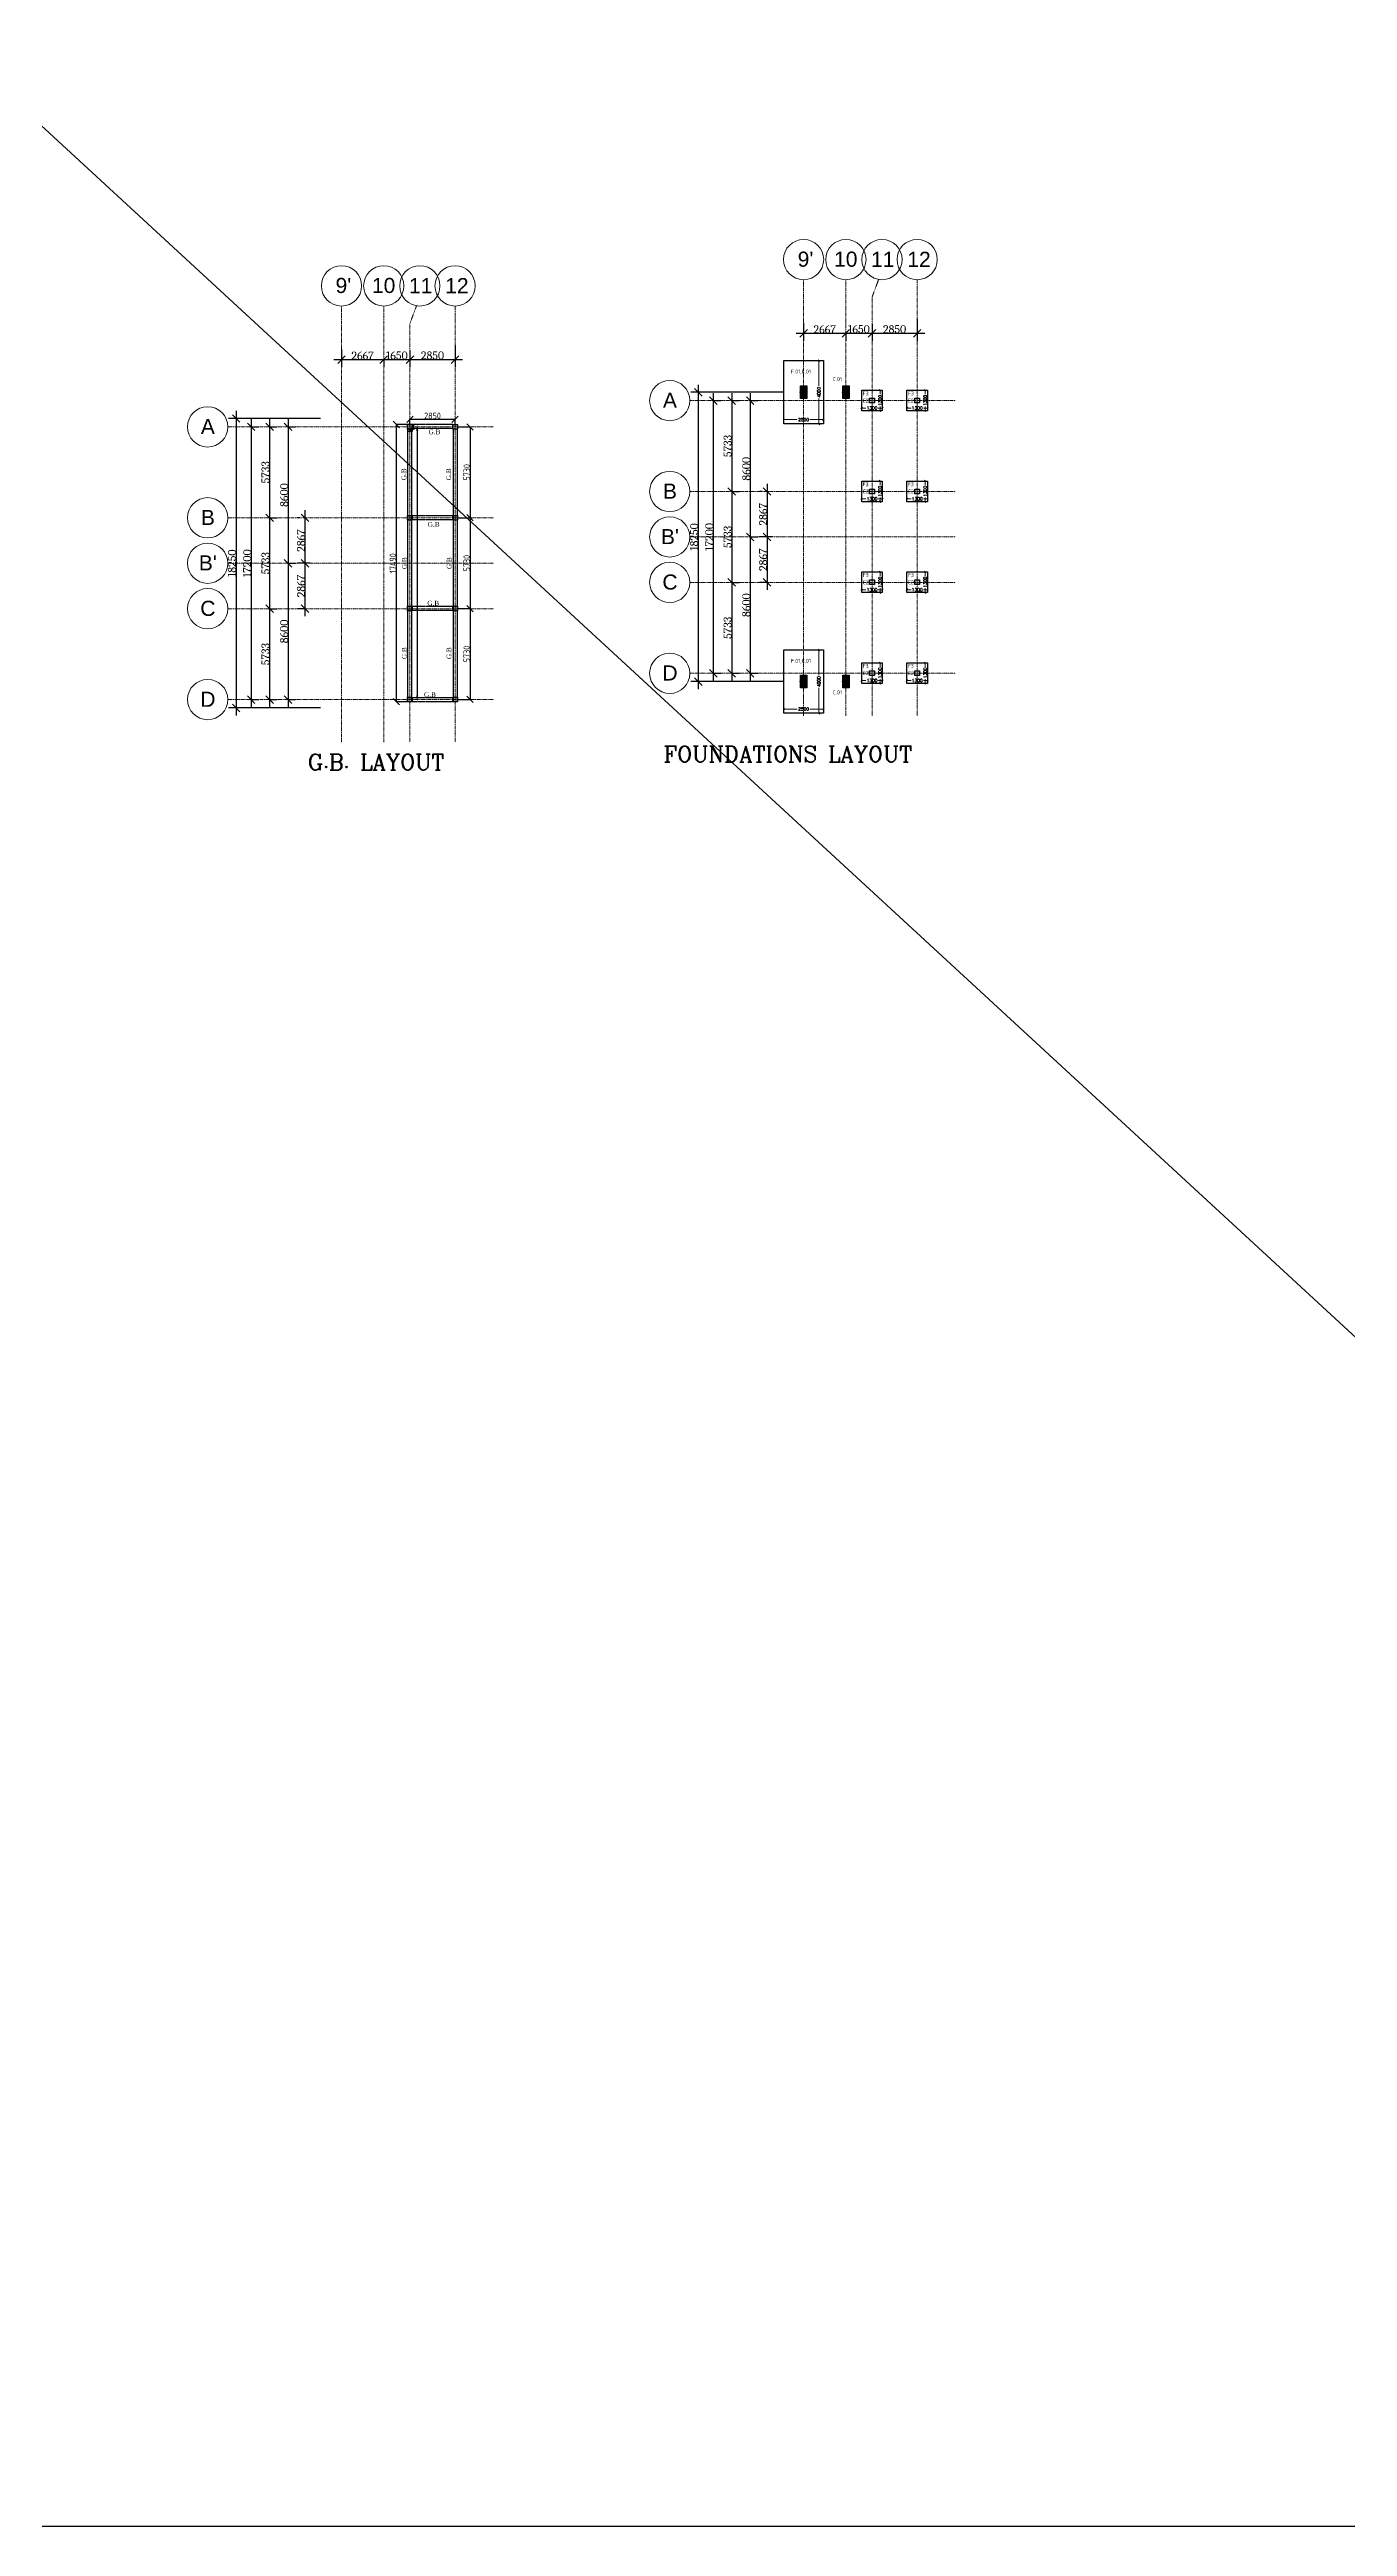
# Model space of a CAD drawing. Header units: millimetres. Extents: x -388065 to 2372687422, y -192755 to 667797.
# Drawn here: x 616317 to 698214, y -191195 to -34977 of the extents above; entities that cross this region are included whole.
import ezdxf

# ---------------------------------------------------------------- set-up
doc = ezdxf.new("R2010")
doc.units = ezdxf.units.MM
for name, pattern in [('CENTER', [2, 1.25, -0.25, 0.25, -0.25]), ('DASHED', [19.05, 12.7, -6.35]), ('Grid Line 1_2_', [22.225, 12.7, -3.175, 3.175, -3.175]), ('Hidden', [7.14375, 4.7625, -2.38125])]:
    doc.linetypes.add(name, pattern=pattern)
for name, color, linetype, lineweight in [('A-ANNO-DIMS', 211, 'Continuous', 9), ('A-FLOR', 192, 'Continuous', 9), ('BEAMS', 6, 'Continuous', 30), ('S-GRID', 1, 'Continuous', 9), ('S-GRID-IDEN', 1, 'Continuous', 9), ('STR-BEAM', 5, 'Hidden', 30), ('STR-CL', 1, 'CENTER', 9), ('STR-CONC', 3, 'Continuous', 30), ('STR-DIM', 1, 'Continuous', 9), ('STR-HATCH', 4, 'Continuous', 9), ('STR-STEEL_IN_SEC', 6, 'Continuous', 15), ('STR-TEXT', 7, 'Continuous', 9), ('TEXT', 7, 'Continuous', 13)]:
    doc.layers.add(name, color=color, linetype=linetype, lineweight=lineweight)
doc.styles.add('Arial', font='arial.ttf', dxfattribs={"height": 635})
doc.styles.add('Arial_2', font='arial.ttf', dxfattribs={"height": 952.5})
doc.styles.add('Cambria_1', font='Cambria.ttf', dxfattribs={"height": 500})
doc.styles.add('DIM', font='ROMANS.SHX', dxfattribs={"width": 0.8})
doc.styles.add('MINA_MM', font='romans.shx', dxfattribs={"height": 200})
doc.styles.add('MINA_MM_LAYOUT', font='dim.shx', dxfattribs={"height": 250})
doc.styles.add('MINA_MM_LAYOUT_02', font='dim.shx', dxfattribs={"height": 400})
doc.styles.add('MZBOLT', font='times.ttf', dxfattribs={"height": 0.5})
doc.styles.add('ROMANC', font='romanc', dxfattribs={"height": 0.3})
doc.dimstyles.new('D100-1-20', dxfattribs={"dimtxt": 50, "dimasz": 15, "dimexe": 10, "dimexo": 10, "dimgap": 15, "dimtad": 1, "dimdec": 0, "dimzin": 13, "dimdsep": 46, "dimtxsty": 'DIM', "dimblk1": 'OBLIQUE', "dimblk2": 'OBLIQUE', "dimsah": 1, "dimcen": 0, "dimdle": 10, "dimclrd": 8, "dimclre": 8, "dimclrt": 6, "dimadec": 0, "dimazin": 0, "dimtfac": 1, "dimtdec": 0, "dimtix": 1, "dimtmove": 2, "dimatfit": 3, "dimldrblk": 'OBLIQUE', "dimfxl": 1, "dimtolj": 1, "dimtzin": 13, "dimarcsym": 0})
doc.dimstyles.new('Linear_-_Cambria_2_5mm', dxfattribs={"dimscale": 304.8, "dimtxt": 500, "dimasz": 1.5625, "dimexe": 1.5625, "dimexo": 1.041667, "dimgap": 0, "dimtad": 1, "dimdec": 0, "dimzin": 0, "dimdsep": 46, "dimtxsty": 'Cambria_1', "dimblk1": 'OBLIQUE', "dimblk2": 'OBLIQUE', "dimsah": 1, "dimcen": 0.09, "dimdle": 1.5625, "dimazin": 0, "dimtfac": 1, "dimtdec": 0, "dimtix": 1, "dimtmove": 0, "dimatfit": 3, "dimfxl": 1, "dimtvp": 1, "dimtolj": 1, "dimtzin": 0, "dimarcsym": 2})
doc.dimstyles.new('MINA_MM', dxfattribs={"dimtxt": 200, "dimasz": 100, "dimexe": 100, "dimexo": 100, "dimgap": 50, "dimtad": 0, "dimdec": 0, "dimzin": 0, "dimdsep": 46, "dimtxsty": 'MINA_MM', "dimblk": 'OBLIQUE', "dimcen": 0.09, "dimclrd": 256, "dimclre": 256, "dimclrt": 7, "dimadec": 0, "dimazin": 0, "dimtfac": 1, "dimtdec": 0, "dimtix": 1, "dimtofl": 0, "dimtmove": 0, "dimatfit": 0, "dimfxl": 1, "dimtolj": 1, "dimtzin": 0, "dimlwd": -1, "dimlwe": -1, "dimarcsym": 0})

# ---------------------------------------------------------------- blocks, each defined once
blk = doc.blocks.new('_OBLIQUE')
at = {"color": 0, "linetype": 'ByBlock'}
blk.add_line((-0.5, -0.5), (0.5, 0.5), dxfattribs=at)
blk = doc.blocks.new('*D1147')
at = {"layer": 'BEAMS', "color": 8, "lineweight": -2, "transparency": 16777216}
for p, q in [((639218, -58626), (639318, -58626)), ((639218, -58926), (639318, -58926)), ((639308, -58936), (639308, -58616))]:
    blk.add_line(p, q, dxfattribs=at)
at = {"layer": 'Defpoints', "color": 0, "transparency": 16777216}
for p in [(639208, -58626), (639208, -58926), (639308, -58626)]:
    blk.add_point(p, dxfattribs=at)
at = {"layer": 'BEAMS', "color": 8, "lineweight": -2, "transparency": 16777216, "xscale": 15, "yscale": 15, "zscale": 15}
for p, rotation in [((639308, -58626), 90), ((639308, -58926), 270)]:
    blk.add_blockref('_OBLIQUE', p, dxfattribs=dict(at, rotation=rotation))
at = {"layer": 'BEAMS', "color": 6, "transparency": 16777216, "insert": (639268, -58776), "char_height": 50, "attachment_point": 5, "rotation": 90, "style": 'DIM'}
blk.add_mtext('\\A1;300', dxfattribs=at)
blk = doc.blocks.new('*D1148')
at = {"layer": 'BEAMS', "color": 8, "lineweight": -2, "transparency": 16777216}
for p, q in [((638898, -59036), (639218, -59036)), ((638908, -58936), (638908, -59046)), ((639208, -58936), (639208, -59046))]:
    blk.add_line(p, q, dxfattribs=at)
at = {"layer": 'Defpoints', "color": 0, "transparency": 16777216}
for p in [(638908, -58926), (639208, -58926), (639208, -59036)]:
    blk.add_point(p, dxfattribs=at)
at = {"layer": 'BEAMS', "color": 8, "lineweight": -2, "transparency": 16777216, "xscale": 15, "yscale": 15, "zscale": 15, "rotation": 180}
blk.add_blockref('_OBLIQUE', (638908, -59036), dxfattribs=at)
at = {"layer": 'BEAMS', "color": 8, "lineweight": -2, "transparency": 16777216, "xscale": 15, "yscale": 15, "zscale": 15}
blk.add_blockref('_OBLIQUE', (639208, -59036), dxfattribs=at)
at = {"layer": 'BEAMS', "color": 6, "transparency": 16777216, "insert": (639058, -58996), "char_height": 50, "attachment_point": 5, "style": 'DIM'}
blk.add_mtext('\\A1;300', dxfattribs=at)
blk = doc.blocks.new('*D1149')
at = {"layer": 'BEAMS', "color": 8, "lineweight": -2, "transparency": 16777216}
for p, q in [((639048, -58291), (641918, -58291)), ((639058, -58616), (639058, -58281)), ((641908, -58616), (641908, -58281))]:
    blk.add_line(p, q, dxfattribs=at)
at = {"layer": 'Defpoints', "color": 0, "transparency": 16777216}
for p in [(639058, -58626), (641908, -58291), (641908, -58626)]:
    blk.add_point(p, dxfattribs=at)
at = {"layer": 'BEAMS', "color": 8, "lineweight": -2, "transparency": 16777216, "xscale": 400, "yscale": 400, "zscale": 400, "rotation": 180}
blk.add_blockref('_OBLIQUE', (639058, -58291), dxfattribs=at)
at = {"layer": 'BEAMS', "color": 8, "lineweight": -2, "transparency": 16777216, "xscale": 400, "yscale": 400, "zscale": 400}
blk.add_blockref('_OBLIQUE', (641908, -58291), dxfattribs=at)
at = {"layer": 'BEAMS', "color": 6, "transparency": 16777216, "insert": (640483, -58076), "char_height": 400, "attachment_point": 5, "style": 'MINA_MM_LAYOUT_02'}
blk.add_mtext('\\A1;2850', dxfattribs=at)
blk = doc.blocks.new('*D1126')
at = {"layer": 'BEAMS', "color": 8, "lineweight": -2, "transparency": 16777216}
for p, q in [((639048, -58626), (638184, -58626)), ((638194, -58616), (638194, -76126)), ((639124, -76116), (638184, -76116))]:
    blk.add_line(p, q, dxfattribs=at)
at = {"layer": 'Defpoints', "color": 0, "transparency": 16777216}
for p in [(639058, -58626), (638194, -76116), (639134, -76116)]:
    blk.add_point(p, dxfattribs=at)
at = {"layer": 'BEAMS', "color": 8, "lineweight": -2, "transparency": 16777216, "xscale": 400, "yscale": 400, "zscale": 400}
for p, rotation in [((638194, -58626), 90), ((638194, -76116), 270)]:
    blk.add_blockref('_OBLIQUE', p, dxfattribs=dict(at, rotation=rotation))
at = {"layer": 'BEAMS', "color": 6, "transparency": 16777216, "insert": (637979, -67371), "char_height": 400, "attachment_point": 5, "rotation": 90, "style": 'MINA_MM_LAYOUT_02'}
blk.add_mtext('\\A1;17490', dxfattribs=at)
blk = doc.blocks.new('*D1150')
at = {"layer": 'BEAMS', "color": 8, "lineweight": -2, "transparency": 16777216}
for p, q in [((642068, -58776), (642862, -58776)), ((642852, -58766), (642852, -64516)), ((642068, -64506), (642862, -64506))]:
    blk.add_line(p, q, dxfattribs=at)
at = {"layer": 'Defpoints', "color": 0, "transparency": 16777216}
for p in [(642058, -58776), (642058, -64506), (642852, -64506)]:
    blk.add_point(p, dxfattribs=at)
at = {"layer": 'BEAMS', "color": 8, "lineweight": -2, "transparency": 16777216, "xscale": 400, "yscale": 400, "zscale": 400}
for p, rotation in [((642852, -58776), 90), ((642852, -64506), 270)]:
    blk.add_blockref('_OBLIQUE', p, dxfattribs=dict(at, rotation=rotation))
at = {"layer": 'BEAMS', "color": 6, "transparency": 16777216, "insert": (642637, -61641), "char_height": 400, "attachment_point": 5, "rotation": 90, "style": 'MINA_MM_LAYOUT_02'}
blk.add_mtext('\\A1;5730', dxfattribs=at)
blk = doc.blocks.new('*D1151')
at = {"layer": 'BEAMS', "color": 8, "lineweight": -2, "transparency": 16777216}
for p, q in [((642068, -64506), (642862, -64506)), ((642852, -64496), (642852, -70246)), ((642068, -70236), (642862, -70236))]:
    blk.add_line(p, q, dxfattribs=at)
at = {"layer": 'Defpoints', "color": 0, "transparency": 16777216}
for p in [(642058, -64506), (642058, -70236), (642852, -70236)]:
    blk.add_point(p, dxfattribs=at)
at = {"layer": 'BEAMS', "color": 8, "lineweight": -2, "transparency": 16777216, "xscale": 400, "yscale": 400, "zscale": 400}
for p, rotation in [((642852, -64506), 90), ((642852, -70236), 270)]:
    blk.add_blockref('_OBLIQUE', p, dxfattribs=dict(at, rotation=rotation))
at = {"layer": 'BEAMS', "color": 6, "transparency": 16777216, "insert": (642637, -67371), "char_height": 400, "attachment_point": 5, "rotation": 90, "style": 'MINA_MM_LAYOUT_02'}
blk.add_mtext('\\A1;5730', dxfattribs=at)
blk = doc.blocks.new('*D1152')
at = {"layer": 'BEAMS', "color": 8, "lineweight": -2, "transparency": 16777216}
for p, q in [((642068, -70236), (642862, -70236)), ((642852, -70226), (642852, -75976)), ((642068, -75966), (642862, -75966))]:
    blk.add_line(p, q, dxfattribs=at)
at = {"layer": 'Defpoints', "color": 0, "transparency": 16777216}
for p in [(642058, -70236), (642058, -75966), (642852, -75966)]:
    blk.add_point(p, dxfattribs=at)
at = {"layer": 'BEAMS', "color": 8, "lineweight": -2, "transparency": 16777216, "xscale": 400, "yscale": 400, "zscale": 400}
for p, rotation in [((642852, -70236), 90), ((642852, -75966), 270)]:
    blk.add_blockref('_OBLIQUE', p, dxfattribs=dict(at, rotation=rotation))
at = {"layer": 'BEAMS', "color": 6, "transparency": 16777216, "insert": (642637, -73101), "char_height": 400, "attachment_point": 5, "rotation": 90, "style": 'MINA_MM_LAYOUT_02'}
blk.add_mtext('\\A1;5730', dxfattribs=at)
blk = doc.blocks.new('*D1127')
at = {"layer": 'BEAMS', "color": 8, "lineweight": -2, "transparency": 16777216}
for p, q in [((639516, -59026), (639516, -75702)), ((639520, -58626), (639526, -58626)), ((639506, -76102), (639506, -76102))]:
    blk.add_line(p, q, dxfattribs=at)
at = {"layer": 'BEAMS', "color": 8, "transparency": 16777216}
for points in [[(639449, -59026), (639582, -59026), (639516, -58626)], [(639449, -75702), (639582, -75702), (639516, -76102)]]:
    blk.add_solid(points, dxfattribs=at)
at = {"layer": 'Defpoints', "color": 0, "transparency": 16777216}
for p in [(639510, -58626), (639516, -76102), (639516, -76102)]:
    blk.add_point(p, dxfattribs=at)
blk = doc.blocks.new('*D1737')
at = {"layer": 'Defpoints', "color": 0, "transparency": 16777216}
for p in [(1250, 2000), (964, -2000), (1250, -2000)]:
    blk.add_point(p, dxfattribs=at)
at = {"layer": 'STR-DIM', "transparency": 16777216}
for p, q in [((1150, 2000), (864, 2000)), ((964, 2000), (964, 402)), ((964, -2000), (964, -402)), ((1150, -2000), (864, -2000))]:
    blk.add_line(p, q, dxfattribs=at)
at = {"layer": 'STR-DIM', "transparency": 16777216, "xscale": 100, "yscale": 100, "zscale": 100}
for p, rotation in [((964, 2000), 90), ((964, -2000), 270)]:
    blk.add_blockref('_OBLIQUE', p, dxfattribs=dict(at, rotation=rotation))
at = {"layer": 'STR-DIM', "color": 7, "transparency": 16777216, "insert": (964, 0), "char_height": 200, "attachment_point": 5, "rotation": 90, "style": 'MINA_MM'}
blk.add_mtext('\\A1;4000', dxfattribs=at)
blk = doc.blocks.new('*D1738')
at = {"layer": 'Defpoints', "color": 0, "transparency": 16777216}
for p in [(-1250, -2000), (1250, -1728), (1250, -2000)]:
    blk.add_point(p, dxfattribs=at)
at = {"layer": 'STR-DIM', "transparency": 16777216}
for p, q in [((-1250, -1900), (-1250, -1628)), ((-1250, -1728), (-402, -1728)), ((1250, -1728), (402, -1728)), ((1250, -1900), (1250, -1628))]:
    blk.add_line(p, q, dxfattribs=at)
at = {"layer": 'STR-DIM', "transparency": 16777216, "xscale": 100, "yscale": 100, "zscale": 100, "rotation": 180}
blk.add_blockref('_OBLIQUE', (-1250, -1728), dxfattribs=at)
at = {"layer": 'STR-DIM', "transparency": 16777216, "xscale": 100, "yscale": 100, "zscale": 100}
blk.add_blockref('_OBLIQUE', (1250, -1728), dxfattribs=at)
at = {"layer": 'STR-DIM', "color": 7, "transparency": 16777216, "insert": (0, -1728), "char_height": 200, "attachment_point": 5, "style": 'MINA_MM'}
blk.add_mtext('\\A1;2500', dxfattribs=at)
blk = doc.blocks.new('S.C.01.PLAN')
at = {"layer": 'STR-HATCH'}
h = blk.add_hatch(dxfattribs=at)
h.set_pattern_fill('ANSI31', color=256, scale=500)
h.set_pattern_definition([(45, (0, 0), (-44.194, 44.194), [])])
h.paths.add_polyline_path([(200, 150), (200, -650), (-200, -650), (-200, 150)])
at = {"layer": 'STR-CL'}
for p, q in [((0, 196), (0, -700)), ((-250, -250), (250, -250))]:
    blk.add_line(p, q, dxfattribs=at)
at = {"layer": 'STR-CONC', "ltscale": 10}
blk.add_lwpolyline([(200, 150), (200, -650), (-200, -650), (-200, 150)], close=True, dxfattribs=at)
blk = doc.blocks.new('*D1879')
at = {"layer": 'Defpoints', "color": 0, "transparency": 16777216}
for p in [(452938, -227639), (452791, -228939), (452938, -228939)]:
    blk.add_point(p, dxfattribs=at)
at = {"layer": 'STR-DIM', "transparency": 16777216}
for p, q in [((452838, -227639), (452691, -227639)), ((452791, -227639), (452791, -227889)), ((452838, -228939), (452691, -228939)), ((452791, -228939), (452791, -228665))]:
    blk.add_line(p, q, dxfattribs=at)
at = {"layer": 'STR-DIM', "transparency": 16777216, "xscale": 100, "yscale": 100, "zscale": 100}
for p, rotation in [((452791, -227639), 90), ((452791, -228939), 270)]:
    blk.add_blockref('_OBLIQUE', p, dxfattribs=dict(at, rotation=rotation))
at = {"layer": 'STR-DIM', "color": 7, "transparency": 16777216, "insert": (452791, -228277), "char_height": 200, "attachment_point": 5, "rotation": 90, "style": 'MINA_MM'}
blk.add_mtext('\\A1;1300', dxfattribs=at)
blk = doc.blocks.new('*D1880')
at = {"layer": 'Defpoints', "color": 0, "transparency": 16777216}
for p in [(451638, -228858), (452938, -228758), (452938, -228939)]:
    blk.add_point(p, dxfattribs=at)
at = {"layer": 'STR-DIM', "transparency": 16777216}
for p, q in [((451638, -228758), (451638, -228658)), ((451638, -228758), (451900, -228758)), ((452938, -228758), (452676, -228758)), ((452938, -228839), (452938, -228658))]:
    blk.add_line(p, q, dxfattribs=at)
at = {"layer": 'STR-DIM', "transparency": 16777216, "xscale": 100, "yscale": 100, "zscale": 100, "rotation": 180}
blk.add_blockref('_OBLIQUE', (451638, -228758), dxfattribs=at)
at = {"layer": 'STR-DIM', "transparency": 16777216, "xscale": 100, "yscale": 100, "zscale": 100}
blk.add_blockref('_OBLIQUE', (452938, -228758), dxfattribs=at)
at = {"layer": 'STR-DIM', "color": 7, "transparency": 16777216, "insert": (452288, -228758), "char_height": 200, "attachment_point": 5, "style": 'MINA_MM'}
blk.add_mtext('\\A1;1300', dxfattribs=at)
blk = doc.blocks.new('Grid - Grid Head - Circle-14747-Furniture Plan')
at = {"layer": 'S-GRID-IDEN'}
blk.add_circle((0, 0), 6.35, dxfattribs=at)
blk = doc.blocks.new('*D1084')
at = {"layer": 'A-ANNO-DIMS', "color": 0, "lineweight": -2, "transparency": 16777216}
for p, q in [((104021, -158781), (107641, -158781)), ((104498, -158117), (104498, -159258)), ((107164, -158762), (107164, -159258))]:
    blk.add_line(p, q, dxfattribs=at)
at = {"layer": 'Defpoints', "color": 0, "transparency": 16777216}
for p in [(104498, -157800), (107164, -158445), (107164, -158781)]:
    blk.add_point(p, dxfattribs=at)
at = {"layer": 'A-ANNO-DIMS', "color": 0, "lineweight": -2, "transparency": 16777216, "xscale": 476.2499999999999, "yscale": 476.2499999999999, "zscale": 476.2499999999999, "rotation": 180}
blk.add_blockref('_OBLIQUE', (104498, -158781), dxfattribs=at)
at = {"layer": 'A-ANNO-DIMS', "color": 0, "lineweight": -2, "transparency": 16777216, "xscale": 476.2499999999999, "yscale": 476.2499999999999, "zscale": 476.2499999999999}
blk.add_blockref('_OBLIQUE', (107164, -158781), dxfattribs=at)
at = {"layer": 'A-ANNO-DIMS', "color": 0, "transparency": 16777216, "insert": (105831, -158528), "char_height": 500, "width": 1558.03, "attachment_point": 5, "style": 'Cambria_1'}
blk.add_mtext('\\A1;2667', dxfattribs=at)
blk = doc.blocks.new('*D1085')
at = {"layer": 'A-ANNO-DIMS', "color": 0, "lineweight": -2, "transparency": 16777216}
for p, q in [((99942, -163024), (100438, -163024)), ((99962, -162548), (99962, -169234)), ((99942, -168758), (100438, -168758))]:
    blk.add_line(p, q, dxfattribs=at)
at = {"layer": 'Defpoints', "color": 0, "transparency": 16777216}
for p in [(99625, -163024), (99625, -168758), (99962, -168758)]:
    blk.add_point(p, dxfattribs=at)
at = {"layer": 'A-ANNO-DIMS', "color": 0, "lineweight": -2, "transparency": 16777216, "xscale": 476.2499999999999, "yscale": 476.2499999999999, "zscale": 476.2499999999999}
for p, rotation in [((99962, -163024), 90), ((99962, -168758), 270)]:
    blk.add_blockref('_OBLIQUE', p, dxfattribs=dict(at, rotation=rotation))
at = {"layer": 'A-ANNO-DIMS', "color": 0, "transparency": 16777216, "insert": (99700, -165891), "char_height": 500, "width": 1558.03, "attachment_point": 5, "rotation": 90, "style": 'Cambria_1'}
blk.add_mtext('\\A1;5733', dxfattribs=at)
blk = doc.blocks.new('*D1086')
at = {"layer": 'A-ANNO-DIMS', "color": 0, "lineweight": -2, "transparency": 16777216}
for p, q in [((99962, -168281), (99962, -174967)), ((99942, -168758), (100438, -168758)), ((99942, -174491), (100438, -174491))]:
    blk.add_line(p, q, dxfattribs=at)
at = {"layer": 'Defpoints', "color": 0, "transparency": 16777216}
for p in [(99625, -168758), (99625, -174491), (99962, -174491)]:
    blk.add_point(p, dxfattribs=at)
at = {"layer": 'A-ANNO-DIMS', "color": 0, "lineweight": -2, "transparency": 16777216, "xscale": 476.2499999999999, "yscale": 476.2499999999999, "zscale": 476.2499999999999}
for p, rotation in [((99962, -168758), 90), ((99962, -174491), 270)]:
    blk.add_blockref('_OBLIQUE', p, dxfattribs=dict(at, rotation=rotation))
at = {"layer": 'A-ANNO-DIMS', "color": 0, "transparency": 16777216, "insert": (99700, -171624), "char_height": 500, "width": 1558.03, "attachment_point": 5, "rotation": 90, "style": 'Cambria_1'}
blk.add_mtext('\\A1;5733', dxfattribs=at)
blk = doc.blocks.new('*D1087')
at = {"layer": 'A-ANNO-DIMS', "color": 0, "lineweight": -2, "transparency": 16777216}
for p, q in [((99942, -174491), (100438, -174491)), ((99962, -174015), (99962, -180701)), ((99942, -180224), (100438, -180224))]:
    blk.add_line(p, q, dxfattribs=at)
at = {"layer": 'Defpoints', "color": 0, "transparency": 16777216}
for p in [(99625, -174491), (99625, -180224), (99962, -180224)]:
    blk.add_point(p, dxfattribs=at)
at = {"layer": 'A-ANNO-DIMS', "color": 0, "lineweight": -2, "transparency": 16777216, "xscale": 476.2499999999999, "yscale": 476.2499999999999, "zscale": 476.2499999999999}
for p, rotation in [((99962, -174491), 90), ((99962, -180224), 270)]:
    blk.add_blockref('_OBLIQUE', p, dxfattribs=dict(at, rotation=rotation))
at = {"layer": 'A-ANNO-DIMS', "color": 0, "transparency": 16777216, "insert": (99700, -177358), "char_height": 500, "width": 1558.03, "attachment_point": 5, "rotation": 90, "style": 'Cambria_1'}
blk.add_mtext('\\A1;5733', dxfattribs=at)
blk = doc.blocks.new('*D1088')
at = {"layer": 'A-ANNO-DIMS', "color": 0, "lineweight": -2, "transparency": 16777216}
for p, q in [((98776, -163024), (99272, -163024)), ((98795, -162548), (98795, -180701)), ((98776, -180224), (99272, -180224))]:
    blk.add_line(p, q, dxfattribs=at)
at = {"layer": 'Defpoints', "color": 0, "transparency": 16777216}
for p in [(98458, -163024), (98458, -180224), (98795, -180224)]:
    blk.add_point(p, dxfattribs=at)
at = {"layer": 'A-ANNO-DIMS', "color": 0, "lineweight": -2, "transparency": 16777216, "xscale": 476.2499999999999, "yscale": 476.2499999999999, "zscale": 476.2499999999999}
for p, rotation in [((98795, -163024), 90), ((98795, -180224), 270)]:
    blk.add_blockref('_OBLIQUE', p, dxfattribs=dict(at, rotation=rotation))
at = {"layer": 'A-ANNO-DIMS', "color": 0, "transparency": 16777216, "insert": (98542, -171624), "char_height": 500, "width": 2021.5, "attachment_point": 5, "rotation": 90, "style": 'Cambria_1'}
blk.add_mtext('\\A1;17200', dxfattribs=at)
blk = doc.blocks.new('*D1089')
at = {"layer": 'A-ANNO-DIMS', "color": 0, "lineweight": -2, "transparency": 16777216}
for p, q in [((101108, -163024), (101604, -163024)), ((101128, -162548), (101128, -172101)), ((101108, -171624), (101604, -171624))]:
    blk.add_line(p, q, dxfattribs=at)
at = {"layer": 'Defpoints', "color": 0, "transparency": 16777216}
for p in [(100791, -163024), (100791, -171624), (101128, -171624)]:
    blk.add_point(p, dxfattribs=at)
at = {"layer": 'A-ANNO-DIMS', "color": 0, "lineweight": -2, "transparency": 16777216, "xscale": 476.2499999999999, "yscale": 476.2499999999999, "zscale": 476.2499999999999}
for p, rotation in [((101128, -163024), 90), ((101128, -171624), 270)]:
    blk.add_blockref('_OBLIQUE', p, dxfattribs=dict(at, rotation=rotation))
at = {"layer": 'A-ANNO-DIMS', "color": 0, "transparency": 16777216, "insert": (100875, -167324), "char_height": 500, "width": 1558.03, "attachment_point": 5, "rotation": 90, "style": 'Cambria_1'}
blk.add_mtext('\\A1;8600', dxfattribs=at)
blk = doc.blocks.new('*D1090')
at = {"layer": 'A-ANNO-DIMS', "color": 0, "lineweight": -2, "transparency": 16777216}
for p, q in [((101108, -171624), (101604, -171624)), ((101128, -171148), (101128, -180701)), ((101108, -180224), (101604, -180224))]:
    blk.add_line(p, q, dxfattribs=at)
at = {"layer": 'Defpoints', "color": 0, "transparency": 16777216}
for p in [(100791, -171624), (100791, -180224), (101128, -180224)]:
    blk.add_point(p, dxfattribs=at)
at = {"layer": 'A-ANNO-DIMS', "color": 0, "lineweight": -2, "transparency": 16777216, "xscale": 476.2499999999999, "yscale": 476.2499999999999, "zscale": 476.2499999999999}
for p, rotation in [((101128, -171624), 90), ((101128, -180224), 270)]:
    blk.add_blockref('_OBLIQUE', p, dxfattribs=dict(at, rotation=rotation))
at = {"layer": 'A-ANNO-DIMS', "color": 0, "transparency": 16777216, "insert": (100875, -175924), "char_height": 500, "width": 1558.03, "attachment_point": 5, "rotation": 90, "style": 'Cambria_1'}
blk.add_mtext('\\A1;8600', dxfattribs=at)
blk = doc.blocks.new('*D1091')
at = {"layer": 'A-ANNO-DIMS', "color": 0, "lineweight": -2, "transparency": 16777216}
for p, q in [((102097, -171624), (101717, -171624)), ((102193, -171148), (102193, -174967)), ((102097, -174491), (101717, -174491))]:
    blk.add_line(p, q, dxfattribs=at)
at = {"layer": 'Defpoints', "color": 0, "transparency": 16777216}
for p in [(102414, -171624), (102193, -174491), (102414, -174491)]:
    blk.add_point(p, dxfattribs=at)
at = {"layer": 'A-ANNO-DIMS', "color": 0, "lineweight": -2, "transparency": 16777216, "xscale": 476.2499999999999, "yscale": 476.2499999999999, "zscale": 476.2499999999999}
for p, rotation in [((102193, -171624), 90), ((102193, -174491), 270)]:
    blk.add_blockref('_OBLIQUE', p, dxfattribs=dict(at, rotation=rotation))
at = {"layer": 'A-ANNO-DIMS', "color": 0, "transparency": 16777216, "insert": (101940, -173058), "char_height": 500, "attachment_point": 5, "rotation": 90, "style": 'Cambria_1'}
blk.add_mtext('\\A1;2867', dxfattribs=at)
blk = doc.blocks.new('*D1092')
at = {"layer": 'A-ANNO-DIMS', "color": 0, "lineweight": -2, "transparency": 16777216}
for p, q in [((102193, -168281), (102193, -172101)), ((101876, -168758), (101717, -168758)), ((102527, -171624), (101717, -171624))]:
    blk.add_line(p, q, dxfattribs=at)
at = {"layer": 'Defpoints', "color": 0, "transparency": 16777216}
for p in [(102193, -168758), (102193, -171624), (102844, -171624)]:
    blk.add_point(p, dxfattribs=at)
at = {"layer": 'A-ANNO-DIMS', "color": 0, "lineweight": -2, "transparency": 16777216, "xscale": 476.2499999999999, "yscale": 476.2499999999999, "zscale": 476.2499999999999}
for p, rotation in [((102193, -168758), 90), ((102193, -171624), 270)]:
    blk.add_blockref('_OBLIQUE', p, dxfattribs=dict(at, rotation=rotation))
at = {"layer": 'A-ANNO-DIMS', "color": 0, "transparency": 16777216, "insert": (101940, -170191), "char_height": 500, "attachment_point": 5, "rotation": 90, "style": 'Cambria_1'}
blk.add_mtext('\\A1;2867', dxfattribs=at)
blk = doc.blocks.new('*D1083')
at = {"layer": 'A-ANNO-DIMS', "color": 0, "lineweight": -2, "transparency": 16777216}
for p, q in [((97849, -162023), (97849, -181226)), ((103180, -162499), (97373, -162499)), ((103180, -180749), (97373, -180749))]:
    blk.add_line(p, q, dxfattribs=at)
at = {"layer": 'Defpoints', "color": 0, "transparency": 16777216}
for p in [(103498, -162499), (97849, -180749), (103498, -180749)]:
    blk.add_point(p, dxfattribs=at)
at = {"layer": 'A-ANNO-DIMS', "color": 0, "lineweight": -2, "transparency": 16777216, "xscale": 476.2499999999999, "yscale": 476.2499999999999, "zscale": 476.2499999999999}
for p, rotation in [((97849, -162499), 90), ((97849, -180749), 270)]:
    blk.add_blockref('_OBLIQUE', p, dxfattribs=dict(at, rotation=rotation))
at = {"layer": 'A-ANNO-DIMS', "color": 0, "transparency": 16777216, "insert": (97587, -171624), "char_height": 500, "attachment_point": 5, "rotation": 90, "style": 'Cambria_1'}
blk.add_mtext('\\A1;18250', dxfattribs=at)
blk = doc.blocks.new('Grid - Grid Head - Circle-14747-Section B')
at = {"layer": 'S-GRID-IDEN'}
blk.add_circle((30961, 11708), 1270, dxfattribs=at)
blk = doc.blocks.new('*D1080')
at = {"layer": 'A-ANNO-DIMS', "color": 0, "lineweight": -2, "transparency": 16777216}
for p, q in [((106688, -158781), (109291, -158781)), ((107164, -158762), (107164, -159258)), ((108814, -158211), (108814, -159258))]:
    blk.add_line(p, q, dxfattribs=at)
at = {"layer": 'Defpoints', "color": 0, "transparency": 16777216}
for p in [(107164, -158445), (108814, -157893), (108814, -158781)]:
    blk.add_point(p, dxfattribs=at)
at = {"layer": 'A-ANNO-DIMS', "color": 0, "lineweight": -2, "transparency": 16777216, "xscale": 476.2499999999999, "yscale": 476.2499999999999, "zscale": 476.2499999999999, "rotation": 180}
blk.add_blockref('_OBLIQUE', (107164, -158781), dxfattribs=at)
at = {"layer": 'A-ANNO-DIMS', "color": 0, "lineweight": -2, "transparency": 16777216, "xscale": 476.2499999999999, "yscale": 476.2499999999999, "zscale": 476.2499999999999}
blk.add_blockref('_OBLIQUE', (108814, -158781), dxfattribs=at)
at = {"layer": 'A-ANNO-DIMS', "color": 0, "transparency": 16777216, "insert": (107989, -158519), "char_height": 500, "attachment_point": 5, "style": 'Cambria_1'}
blk.add_mtext('\\A1;1650', dxfattribs=at)
blk = doc.blocks.new('*D1081')
at = {"layer": 'A-ANNO-DIMS', "color": 0, "lineweight": -2, "transparency": 16777216}
for p, q in [((108338, -158781), (112141, -158781)), ((108814, -158211), (108814, -159258)), ((111664, -157893), (111664, -159258))]:
    blk.add_line(p, q, dxfattribs=at)
at = {"layer": 'Defpoints', "color": 0, "transparency": 16777216}
for p in [(111664, -157575), (108814, -157893), (111664, -158781)]:
    blk.add_point(p, dxfattribs=at)
at = {"layer": 'A-ANNO-DIMS', "color": 0, "lineweight": -2, "transparency": 16777216, "xscale": 476.2499999999999, "yscale": 476.2499999999999, "zscale": 476.2499999999999, "rotation": 180}
blk.add_blockref('_OBLIQUE', (108814, -158781), dxfattribs=at)
at = {"layer": 'A-ANNO-DIMS', "color": 0, "lineweight": -2, "transparency": 16777216, "xscale": 476.2499999999999, "yscale": 476.2499999999999, "zscale": 476.2499999999999}
blk.add_blockref('_OBLIQUE', (111664, -158781), dxfattribs=at)
at = {"layer": 'A-ANNO-DIMS', "color": 0, "transparency": 16777216, "insert": (110239, -158519), "char_height": 500, "attachment_point": 5, "style": 'Cambria_1'}
blk.add_mtext('\\A1;2850', dxfattribs=at)
blk = doc.blocks.new('F.01_canteen')
at = {"layer": 'STR-CONC'}
blk.add_lwpolyline([(-1250, 2000), (1250, 2000), (1250, -2000), (-1250, -2000)], close=True, dxfattribs=at)
at = {"layer": 'STR-TEXT', "ltscale": 0.1, "insert": (-167.5, 1279.1), "char_height": 250, "attachment_point": 5, "rotation": 0.000095, "style": 'MINA_MM_LAYOUT'}
blk.add_mtext('\\A1;F.01,C.01', dxfattribs=at)
at = {"layer": 'STR-DIM'}
dim = blk.add_linear_dim(base=(964.3, -2000), p1=(1250, 2000), p2=(1250, -2000), angle=89.999994, dimstyle='MINA_MM', dxfattribs=at)
dim.commit()
dim.dimension.update_dxf_attribs({"geometry": '*D1737', "text_midpoint": (964.3, 0), "dimtype": 160})
dim = blk.add_linear_dim(base=(1250, -1728), p1=(-1250, -2000), p2=(1250, -2000), angle=359.999994, dimstyle='MINA_MM', dxfattribs=at)
dim.commit()
dim.dimension.update_dxf_attribs({"geometry": '*D1738', "text_midpoint": (0, -1728)})
blk = doc.blocks.new('HG')
at = {"layer": 'STR-CONC'}
blk.add_lwpolyline([(451637.8, -227639.1), (452937.8, -227639.1), (452937.8, -228939.1), (451637.8, -228939.1)], close=True, dxfattribs=at)
at = {"layer": 'STR-TEXT', "ltscale": 0.1, "char_height": 250, "attachment_point": 5, "rotation": 0.000095, "style": 'MINA_MM_LAYOUT'}
for s, insert in [('\\A1;F3', (451883.9, -227834.7)), ('\\A1;C2', (451883.9, -228292.6))]:
    blk.add_mtext(s, dxfattribs=dict(at, insert=insert))
at = {"layer": 'STR-DIM'}
for base, p1, angle, picture, middle in [((452790.8, -228939.1), (452937.8, -227639.1), 89.999994, '*D1879', (452790.8, -228277.2)), ((452937.8, -228757.8), (451637.8, -228857.8), 359.999994, '*D1880', (452287.8, -228757.8))]:
    dim = blk.add_linear_dim(base=base, p1=p1, p2=(452937.8, -228939.1), angle=angle, dimstyle='MINA_MM', dxfattribs=at)
    dim.commit()
    dim.dimension.update_dxf_attribs({"geometry": picture, "text_midpoint": middle, "dimtype": 160})
blk = doc.blocks.new('platform')
at = {"layer": 'S-GRID', "color": 7, "linetype": 'Grid Line 1_2_'}
for p, q in [((104497.6, -155401.5), (104497.6, -182913.1)), ((107164.3, -155401.5), (107164.3, -182913.1)), ((111664.4, -182913.1), (111664.4, -155400.8)), ((114090.9, -163024.3), (97322.5, -163024.3)), ((114090.9, -168757.7), (97322.5, -168757.7)), ((114090.9, -171624.3), (97322.5, -171624.3)), ((114090.9, -174491), (97322.5, -174491)), ((114090.9, -180224.3), (97322.5, -180224.3))]:
    blk.add_line(p, q, dxfattribs=at)
blk.add_lwpolyline([(108814.4, -182913.1), (108814.4, -156507), (109223.5, -155400.8)], dxfattribs=at)
at = {"layer": 'S-GRID-IDEN', "color": 3, "yscale": 199.9999999999999, "zscale": 199.9999999999999}
for p, xscale, rotation in [((104497.6, -154131.5), 199.9999999999999, 180), ((107164.3, -154131.5), 199.9999999999999, 180), ((96052.5, -163024.3), -199.9999999999999, 90.00000000000031), ((96052.5, -168757.7), -199.9999999999999, 90.00000000000031), ((96052.5, -171624.3), -199.9999999999999, 90.00000000000031), ((96052.5, -174491), -199.9999999999999, 90.00000000000031), ((96052.5, -180224.3), -199.9999999999999, 90.00000000000031)]:
    blk.add_blockref('Grid - Grid Head - Circle-14747-Furniture Plan', p, dxfattribs=dict(at, xscale=xscale, rotation=rotation))
at = {"layer": 'S-GRID-IDEN'}
for p in [(78480.8, -165839.2), (80703.1, -165839.2)]:
    blk.add_blockref('Grid - Grid Head - Circle-14747-Section B', p, dxfattribs=at)
at = {"layer": 'S-GRID-IDEN', "color": 3, "char_height": 952.5}
for s, insert, width, attachment_point, style in [("9'", (104120.9, -153629.7), 897.89, 1, 'Arial'), ('10', (106416.5, -153629.7), 1795.78, 1, 'Arial'), ('11', (108749.9, -153639.3), 1170.464, 1, 'Arial_2'), ('12', (111039.3, -153639.3), 1170.464, 1, 'Arial_2'), ('A', (96507.6, -162527.4), 1074.261, 3, 'Arial'), ('B', (96507.6, -168260.8), 1074.261, 3, 'Arial'), ("B'", (96633.6, -171127.4), 1378.902, 3, 'Arial'), ('C', (96547.6, -173994.1), 1170.464, 3, 'Arial'), ('D', (96547.6, -179727.4), 1170.464, 3, 'Arial')]:
    blk.add_mtext(s, dxfattribs=dict(at, insert=insert, width=width, attachment_point=attachment_point, style=style))
at = {"layer": 'A-ANNO-DIMS'}
for base, p1, p2, override, picture, middle in [((111664.4, -158781.3), (108814.4, -157893.4), (111664.4, -157575.2), {"dimpost": '<>', "dimtmove": 1, "dimfxl": 5333.333}, '*D1081', (110239.4, -158519.4)), ((107164.3, -158781.3), (104497.6, -157799.8), (107164.3, -158444.6), {"dimpost": '<>', "dimfxl": 5333.333}, '*D1084', (105830.9, -158528.4)), ((108814.4, -158781.3), (107164.3, -158444.6), (108814.4, -157893.4), {"dimpost": '<>', "dimtmove": 1, "dimfxl": 5333.333}, '*D1080', (107989.4, -158519.4))]:
    dim = blk.add_linear_dim(base=base, p1=p1, p2=p2, dimstyle='Linear_-_Cambria_2_5mm', override=override, dxfattribs=at)
    dim.commit()
    dim.dimension.update_dxf_attribs({"geometry": picture, "text_midpoint": middle})
for base, p1, p2, override, picture, middle in [((97849.3, -180749.3), (103497.6, -162499.3), (103497.6, -180749.3), {"dimpost": '<>', "dimfxl": 17200}, '*D1083', (97587.3, -171624.3)), ((98795.3, -180224.3), (98458.5, -163024.3), (98458.5, -180224.3), {"dimpost": '<>', "dimfxl": 17200}, '*D1088', (98542.4, -171624.3)), ((99961.7, -168757.7), (99624.9, -163024.3), (99624.9, -168757.7), {"dimpost": '<>', "dimfxl": 5733.333}, '*D1085', (99699.8, -165891)), ((101127.6, -171624.3), (100790.9, -163024.3), (100790.9, -171624.3), {"dimpost": '<>', "dimfxl": 8600}, '*D1089', (100874.7, -167324.3)), ((99961.7, -174491), (99624.9, -168757.7), (99624.9, -174491), {"dimpost": '<>', "dimfxl": 5733.333}, '*D1086', (99699.8, -171624.3)), ((102193.1, -171624.3), (102193.1, -168757.7), (102844.1, -171624.3), {"dimpost": '<>', "dimfxl": 8600}, '*D1092', (101940.2, -170191)), ((101127.6, -180224.3), (100790.9, -171624.3), (100790.9, -180224.3), {"dimpost": '<>', "dimfxl": 8600}, '*D1090', (100874.7, -175924.3)), ((102193.1, -174491), (102414.1, -171624.3), (102414.1, -174491), {"dimpost": '<>', "dimfxl": 8600}, '*D1091', (101940.2, -173057.7)), ((99961.7, -180224.3), (99624.9, -174491), (99624.9, -180224.3), {"dimpost": '<>', "dimfxl": 5733.334}, '*D1087', (99699.8, -177357.7))]:
    dim = blk.add_linear_dim(base=base, p1=p1, p2=p2, angle=90, dimstyle='Linear_-_Cambria_2_5mm', override=override, dxfattribs=at)
    dim.commit()
    dim.dimension.update_dxf_attribs({"geometry": picture, "text_midpoint": middle})

msp = doc.modelspace()

# ---------------------------------------------------------------- hatches: boundary and pattern name
at = {"layer": 'A-FLOR'}
h = msp.add_hatch(color=1, dxfattribs=at)
h.dxf.hatch_style = 1
h.paths.add_polyline_path([(670914.6952, -68426.337), (671214.6952, -68426.337), (671214.6952, -68726.337), (670914.6952, -68726.337)])
h.paths.add_polyline_path([(668064.6952, -68426.337), (668364.6952, -68426.337), (668364.6952, -68726.337), (668064.6952, -68726.337)])
h.paths.add_polyline_path([(670914.6952, -74156.337), (671214.6952, -74156.337), (671214.6952, -74456.337), (670914.6952, -74456.337)])
h.paths.add_polyline_path([(668064.6952, -74156.337), (668364.6952, -74156.337), (668364.6952, -74456.337), (668064.6952, -74456.337)])
h.paths.add_polyline_path([(670914.6952, -62696.337), (671214.6952, -62696.337), (671214.6952, -62996.337), (670914.6952, -62996.337)])
h.paths.add_polyline_path([(668064.6952, -62696.337), (668364.6952, -62696.337), (668364.6952, -62996.337), (668064.6952, -62996.337)])
h.paths.add_polyline_path([(670914.6952, -56966.337), (671214.6952, -56966.337), (671214.6952, -57266.337), (670914.6952, -57266.337)])
h.paths.add_polyline_path([(668064.6952, -56966.337), (668364.6952, -56966.337), (668364.6952, -57266.337), (668064.6952, -57266.337)])
edge = h.paths.add_edge_path()
edge.add_line((670914.6952, -74206.337), (666714.6952, -74206.337))
h = msp.add_hatch(color=1, dxfattribs=at)
h.dxf.hatch_style = 1
h.paths.add_polyline_path([(641757.8092, -70085.5579), (642057.8092, -70085.5579), (642057.8092, -70385.5579), (641757.8092, -70385.5579)])
h.paths.add_polyline_path([(638907.8092, -70085.5579), (639207.8092, -70085.5579), (639207.8092, -70385.5579), (638907.8092, -70385.5579)])
h.paths.add_polyline_path([(641757.8092, -75815.5579), (642057.8092, -75815.5579), (642057.8092, -76115.5579), (641757.8092, -76115.5579)])
h.paths.add_polyline_path([(638907.8092, -75815.5579), (639207.8092, -75815.5579), (639207.8092, -76115.5579), (638907.8092, -76115.5579)])
h.paths.add_polyline_path([(641757.8092, -64355.5579), (642057.8092, -64355.5579), (642057.8092, -64655.5579), (641757.8092, -64655.5579)])
h.paths.add_polyline_path([(638907.8092, -64355.5579), (639207.8092, -64355.5579), (639207.8092, -64655.5579), (638907.8092, -64655.5579)])
h.paths.add_polyline_path([(641757.8092, -58625.5579), (642057.8092, -58625.5579), (642057.8092, -58925.5579), (641757.8092, -58925.5579)])
h.paths.add_polyline_path([(638907.8092, -58625.5579), (639207.8092, -58625.5579), (639207.8092, -58925.5579), (638907.8092, -58925.5579)])
edge = h.paths.add_edge_path()
edge.add_line((641757.8092, -75865.5579), (638907.8092, -75865.5579))

# ---------------------------------------------------------------- linework, layer by layer
msp.add_lwpolyline([(441063.1213, 121240.2346), (780110.8716, 121240.2346), (780110.8716, -191194.8586), (441063.1213, -191194.8586)], close=True)
at = {"layer": 'STR-BEAM', "linetype": 'DASHED', "ltscale": 0.3}
for p, q in [((641757.8092, -58625.5579), (638907.8092, -58625.5579)), ((641757.8092, -58875.5579), (638907.8092, -58875.5579)), ((638932.8092, -76115.5579), (638932.8092, -58925.5579)), ((639182.8092, -76115.5579), (639182.8092, -58925.5579)), ((641807.8092, -76115.5579), (641807.8092, -58925.5579)), ((642057.8092, -76115.5579), (642057.8092, -58925.5579)), ((641757.8092, -64380.5579), (638907.8092, -64380.5579)), ((641757.8092, -64630.5579), (638907.8092, -64630.5579)), ((641757.8092, -70110.5579), (638907.8092, -70110.5579)), ((641757.8092, -70360.5579), (638907.8092, -70360.5579)), ((641757.8092, -75865.5579), (638907.8092, -75865.5579)), ((641757.8092, -76115.5579), (638907.8092, -76115.5579))]:
    msp.add_line(p, q, dxfattribs=at)
at = {"layer": 'STR-CONC'}
for points in [[(668064.6952, -56966.337), (668364.6952, -56966.337), (668364.6952, -57266.337), (668064.6952, -57266.337)], [(670914.6952, -56966.337), (671214.6952, -56966.337), (671214.6952, -57266.337), (670914.6952, -57266.337)], [(638907.8092, -58625.5579), (639207.8092, -58625.5579), (639207.8092, -58925.5579), (638907.8092, -58925.5579)], [(641757.8092, -58625.5579), (642057.8092, -58625.5579), (642057.8092, -58925.5579), (641757.8092, -58925.5579)], [(668064.6952, -62696.337), (668364.6952, -62696.337), (668364.6952, -62996.337), (668064.6952, -62996.337)], [(670914.6952, -62696.337), (671214.6952, -62696.337), (671214.6952, -62996.337), (670914.6952, -62996.337)], [(638907.8092, -64355.5579), (639207.8092, -64355.5579), (639207.8092, -64655.5579), (638907.8092, -64655.5579)], [(641757.8092, -64355.5579), (642057.8092, -64355.5579), (642057.8092, -64655.5579), (641757.8092, -64655.5579)], [(668064.6952, -68426.337), (668364.6952, -68426.337), (668364.6952, -68726.337), (668064.6952, -68726.337)], [(670914.6952, -68426.337), (671214.6952, -68426.337), (671214.6952, -68726.337), (670914.6952, -68726.337)], [(638907.8092, -70085.5579), (639207.8092, -70085.5579), (639207.8092, -70385.5579), (638907.8092, -70385.5579)], [(641757.8092, -70085.5579), (642057.8092, -70085.5579), (642057.8092, -70385.5579), (641757.8092, -70385.5579)], [(668064.6952, -74156.337), (668364.6952, -74156.337), (668364.6952, -74456.337), (668064.6952, -74456.337)], [(670914.6952, -74156.337), (671214.6952, -74156.337), (671214.6952, -74456.337), (670914.6952, -74456.337)], [(638907.8092, -75815.5579), (639207.8092, -75815.5579), (639207.8092, -76115.5579), (638907.8092, -76115.5579)], [(641757.8092, -75815.5579), (642057.8092, -75815.5579), (642057.8092, -76115.5579), (641757.8092, -76115.5579)]]:
    msp.add_lwpolyline(points, close=True, dxfattribs=at)
at = {"layer": 'STR-STEEL_IN_SEC', "color": 7, "ltscale": 0.1}
msp.add_line((780110.8716, -191194.8586), (441063.1213, 121240.2346), dxfattribs=at)

# ---------------------------------------------------------------- block references
for name, p in [('platform', (559400.2565, 105907.3281)), ('platform', (530243.3702, 104248.7659)), ('F.01_canteen', (663897.8709, -56591.9957)), ('S.C.01.PLAN', (663897.8709, -56341.9957)), ('S.C.01.PLAN', (666564.8709, -56341.9957)), ('HG', (215926.8699, 171172.7795)), ('HG', (218776.8699, 171172.7795)), ('HG', (215926.8699, 165442.7795)), ('HG', (218776.8699, 165442.7795)), ('HG', (215926.8699, 159712.7795)), ('HG', (218776.8699, 159712.7795)), ('F.01_canteen', (663897.8709, -74841.9957)), ('S.C.01.PLAN', (663897.8709, -74591.9957)), ('S.C.01.PLAN', (666564.8709, -74591.9957)), ('HG', (215926.8699, 153982.7795)), ('HG', (218776.8699, 153982.7795))]:
    msp.add_blockref(name, p)

# ---------------------------------------------------------------- texts
at = {"layer": 'BEAMS', "color": 7, "lineweight": -2, "ltscale": 2000, "style": 'ROMANC'}
msp.add_text('FOUNDATIONS LAYOUT', height=1000, dxfattribs=at).set_placement((655064.1615, -79911.7198))
at = {"layer": 'BEAMS', "color": 7, "lineweight": -2, "ltscale": 2000, "insert": (641230.0108, -79421.1889), "char_height": 1000, "width": 16424.181595, "attachment_point": 3, "style": 'ROMANC'}
msp.add_mtext('\\pxi-3,l4,t4;G.B.^ILAYOUT', dxfattribs=at)
at = {"layer": 'STR-TEXT', "ltscale": 0.1, "char_height": 250, "attachment_point": 5, "style": 'MINA_MM_LAYOUT'}
for insert, rotation in [((666028.706, -55765.7762), 0.000094539), ((666028.706, -75517.506), 359.999905461)]:
    msp.add_mtext('\\A1;C.01', dxfattribs=dict(at, insert=insert, rotation=rotation))
at = {"layer": 'TEXT', "style": 'MZBOLT'}
msp.add_text('G.B', height=300, rotation=360, dxfattribs=at).set_placement((640235.1348, -59239.6972))
at = {"layer": 'TEXT', "char_height": 300, "width": 4154.822939, "attachment_point": 3, "rotation": 90, "style": 'MZBOLT'}
for insert in [(638525.413, -61394.2155), (641349.7878, -61394.2155), (638561.3133, -66997.3437), (641385.6881, -66997.3437), (638550.5654, -72674.047), (641374.9402, -72674.047)]:
    msp.add_mtext('G.B', dxfattribs=dict(at, insert=insert))
at = {"layer": 'TEXT', "char_height": 300, "width": 4154.822939, "attachment_point": 3, "style": 'MZBOLT'}
for insert in [(640929.0366, -64772.1196), (640903.9538, -69746.5119), (640698.0043, -75509.3055)]:
    msp.add_mtext('G.B', dxfattribs=dict(at, insert=insert))

# ---------------------------------------------------------------- dimensions: what is measured, and where the dimension line sits
at = {"layer": 'BEAMS'}
for base, p1, p2, picture, middle in [((638194.1855, -76115.5579), (639057.8092, -58625.5579), (639133.667, -76115.5579), '*D1126', (637979.1855, -67370.5579)), ((642852.4281, -64505.5579), (642057.8092, -58775.5579), (642057.8092, -64505.5579), '*D1150', (642637.4281, -61640.5579)), ((642852.4281, -70235.5579), (642057.8092, -64505.5579), (642057.8092, -70235.5579), '*D1151', (642637.4281, -67370.5579)), ((642852.4281, -75965.5579), (642057.8092, -70235.5579), (642057.8092, -75965.5579), '*D1152', (642637.4281, -73100.5579))]:
    dim = msp.add_linear_dim(base=base, p1=p1, p2=p2, angle=90, dimstyle='D100-1-20', override={"dimasz": 400, "dimtxsty": 'MINA_MM_LAYOUT_02'}, dxfattribs=at)
    dim.commit()
    dim.dimension.update_dxf_attribs({"geometry": picture, "text_midpoint": middle})
dim = msp.add_linear_dim(base=(641907.8092, -58290.9377), p1=(639057.8092, -58625.5579), p2=(641907.8092, -58625.5579), dimstyle='D100-1-20', override={"dimasz": 400, "dimtxsty": 'MINA_MM_LAYOUT_02'}, dxfattribs=at)
dim.commit()
dim.dimension.update_dxf_attribs({"geometry": '*D1149', "text_midpoint": (640482.8092, -58075.9377)})
dim = msp.add_linear_dim(base=(639207.8092, -59035.7819), p1=(638907.8092, -58925.5579), p2=(639207.8092, -58925.5579), dimstyle='D100-1-20', dxfattribs=at)
dim.commit()
dim.dimension.update_dxf_attribs({"geometry": '*D1148', "text_midpoint": (639057.8092, -58995.7819)})
dim = msp.add_linear_dim(base=(639308.289, -58625.5579), p1=(639207.8092, -58925.5579), p2=(639207.8092, -58625.5579), angle=90, dimstyle='D100-1-20', dxfattribs=at)
dim.commit()
dim.dimension.update_dxf_attribs({"geometry": '*D1147', "text_midpoint": (639268.289, -58775.5579)})
dim = msp.add_linear_dim(base=(639515.8135, -76102.2243), p1=(639510.4731, -58625.5579), p2=(639516.0341, -76102.2243), angle=90, text=' ', dimstyle='D100-1-20', override={"dimasz": 400, "dimtxsty": 'MINA_MM_LAYOUT_02'}, dxfattribs=at)
dim.commit()
dim.dimension.update_dxf_attribs({"geometry": '*D1127', "text_midpoint": (639515.8135, -67363.8911)})

doc.saveas('drawing.dxf')
